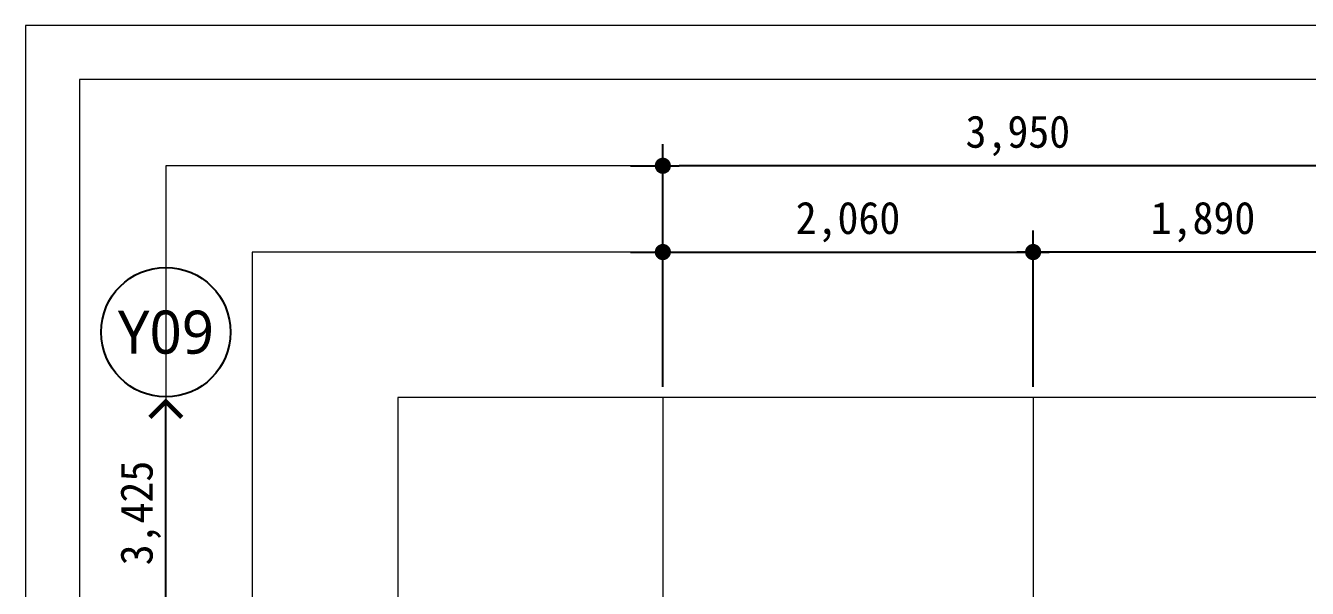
# Model space of a CAD drawing. Header units: millimetres. Extents: x -423835 to -174325, y -1379898 to -1311126.
# Drawn here: x -317957 to -310827, y -1351911 to -1348779 of the extents above; entities that cross this region are included whole.
import ezdxf
from ezdxf.enums import TextEntityAlignment as Align

# ---------------------------------------------------------------- set-up
doc = ezdxf.new("R2010")
doc.units = ezdxf.units.MM
doc.header["$LTSCALE"] = 100
doc.header["$MEASUREMENT"] = 0
doc.header["$PDSIZE"] = -10
doc.linetypes.add('CEN', pattern=[62, 60, -1, 0, -1])
doc.layers.get('0').update_dxf_attribs({"linetype": 'CONTINUOUS'})
doc.layers.get('Defpoints').update_dxf_attribs({"color": 153, "linetype": 'CONTINUOUS'})
for name, color, linetype, lineweight in [('A-AXIS-BUBL', 7, 'CONTINUOUS', 25), ('A-AXIS-LINE', 1, 'CEN', 15), ('A-XXXX-TXT2', 3, 'CONTINUOUS', 25)]:
    doc.layers.add(name, color=color, linetype=linetype, lineweight=lineweight)
doc.layers.add('A-DIMS', color=7, linetype='CONTINUOUS')
doc.layers.add('A-XXXX-NPLT', color=144, linetype='CONTINUOUS', lineweight=0, plot=False)
doc.styles.add('HY울릉도L', font='')
doc.styles.add('돋움체', font='')
doc.styles.add('맑은고딕', font='malgun.ttf')
doc.styles.get('HY울릉도L').set_extended_font_data('HYwulM')
doc.styles.get('돋움체').set_extended_font_data('DotumChe')
doc.dimstyles.new('CDIM', dxfattribs={"dimtxt": 3, "dimasz": 1.5, "dimexe": 2, "dimexo": 1, "dimgap": 1, "dimtad": 1, "dimdec": 0, "dimrnd": 0.5, "dimzin": 0, "dimdsep": 32, "dimlunit": 6, "dimtxsty": 'HY울릉도L', "dimblk1": '_CIDOT', "dimblk2": '_CIDOT', "dimsah": 1, "dimcen": 5.5, "dimclrd": 2, "dimclre": 2, "dimclrt": 7, "dimadec": 0, "dimazin": 0, "dimtfac": 1, "dimtdec": 0, "dimtix": 1, "dimtmove": 2, "dimatfit": 1, "dimldrblk": '_CIDOT', "dimfxl": 1, "dimtolj": 1, "dimtzin": 0, "dimlwd": -1, "dimarcsym": 0})

# ---------------------------------------------------------------- blocks, each defined once
blk = doc.blocks.new('_CIDOT')
at = {"color": 0, "linetype": 'ByBlock'}
blk.add_line((2, 0), (-1, 0), dxfattribs=at)
at = {"color": 0, "linetype": 'ByBlock', "const_width": 0.5}
blk.add_lwpolyline([(-0.25, 0, 1), (0.25, 0, 1)], format="xyb", close=True, dxfattribs=at)
blk = doc.blocks.new('*D606')
at = {"layer": 'A-DIMS', "lineweight": -2, "transparency": 16777216}
for p, q in [((-314412.3, -1350789.3), (-314412.3, -1349439.3)), ((-310462.3, -1350789.3), (-310462.3, -1349439.3))]:
    blk.add_line(p, q, dxfattribs=at)
at = {"layer": 'A-DIMS', "transparency": 16777216}
blk.add_line((-310552.3, -1349559.3), (-314322.3, -1349559.3), dxfattribs=at)
at = {"layer": 'Defpoints', "color": 0, "transparency": 16777216}
for p in [(-314412.3, -1349559.3), (-314412.3, -1350849.3), (-310462.3, -1350849.3)]:
    blk.add_point(p, dxfattribs=at)
at = {"layer": 'A-DIMS', "transparency": 16777216, "xscale": 90, "yscale": 90, "zscale": 90, "rotation": 180}
blk.add_blockref('_CIDOT', (-314412.3, -1349559.3), dxfattribs=at)
at = {"layer": 'A-DIMS', "transparency": 16777216, "xscale": 90, "yscale": 90, "zscale": 90}
blk.add_blockref('_CIDOT', (-310462.3, -1349559.3), dxfattribs=at)
at = {"layer": 'A-DIMS', "color": 3, "transparency": 16777216, "insert": (-312437.3, -1349392.2), "char_height": 180, "attachment_point": 5, "style": '돋움체'}
blk.add_mtext('\\A1;3,950', dxfattribs=at)
blk = doc.blocks.new('*D610')
at = {"layer": 'A-DIMS', "lineweight": -2, "transparency": 16777216}
for p, q in [((-314412.3, -1350789.3), (-314412.3, -1349919.3)), ((-312352.3, -1350789.3), (-312352.3, -1349919.3))]:
    blk.add_line(p, q, dxfattribs=at)
at = {"layer": 'A-DIMS', "transparency": 16777216}
blk.add_line((-314322.3, -1350039.3), (-312442.3, -1350039.3), dxfattribs=at)
at = {"layer": 'Defpoints', "color": 0, "transparency": 16777216}
for p in [(-312352.3, -1350039.3), (-314412.3, -1350849.3), (-312352.3, -1350849.3)]:
    blk.add_point(p, dxfattribs=at)
at = {"layer": 'A-DIMS', "transparency": 16777216, "xscale": 90, "yscale": 90, "zscale": 90, "rotation": 180}
blk.add_blockref('_CIDOT', (-314412.3, -1350039.3), dxfattribs=at)
at = {"layer": 'A-DIMS', "transparency": 16777216, "xscale": 90, "yscale": 90, "zscale": 90}
blk.add_blockref('_CIDOT', (-312352.3, -1350039.3), dxfattribs=at)
at = {"layer": 'A-DIMS', "color": 3, "transparency": 16777216, "insert": (-313382.3, -1349872.2), "char_height": 180, "attachment_point": 5, "style": '돋움체'}
blk.add_mtext('\\A1;2,060', dxfattribs=at)
blk = doc.blocks.new('*D611')
at = {"layer": 'A-DIMS', "lineweight": -2, "transparency": 16777216}
for p, q in [((-312352.3, -1350789.3), (-312352.3, -1349919.3)), ((-310462.3, -1350789.3), (-310462.3, -1349919.3))]:
    blk.add_line(p, q, dxfattribs=at)
at = {"layer": 'A-DIMS', "transparency": 16777216}
blk.add_line((-310552.3, -1350039.3), (-312262.3, -1350039.3), dxfattribs=at)
at = {"layer": 'Defpoints', "color": 0, "transparency": 16777216}
for p in [(-312352.3, -1350039.3), (-312352.3, -1350849.3), (-310462.3, -1350849.3)]:
    blk.add_point(p, dxfattribs=at)
at = {"layer": 'A-DIMS', "transparency": 16777216, "xscale": 90, "yscale": 90, "zscale": 90, "rotation": 180}
blk.add_blockref('_CIDOT', (-312352.3, -1350039.3), dxfattribs=at)
at = {"layer": 'A-DIMS', "transparency": 16777216, "xscale": 90, "yscale": 90, "zscale": 90}
blk.add_blockref('_CIDOT', (-310462.3, -1350039.3), dxfattribs=at)
at = {"layer": 'A-DIMS', "color": 3, "transparency": 16777216, "insert": (-311407.3, -1349872.2), "char_height": 180, "attachment_point": 5, "style": '돋움체'}
blk.add_mtext('\\A1;1,890', dxfattribs=at)

msp = doc.modelspace()

# ---------------------------------------------------------------- linework, layer by layer
at = {"const_width": 25}
msp.add_lwpolyline([(-317265.7, -1350959.4), (-317177.3, -1350871), (-317088.9, -1350959.4)], dxfattribs=at)
at = {"layer": 'A-AXIS-BUBL', "ltscale": 0.2}
msp.add_circle((-317177.3, -1350485), 360, dxfattribs=at)
at = {"layer": 'A-AXIS-LINE', "ltscale": 50}
for points in [[(-314412.3, -1350849.3), (-314412.3, -1358649.3)], [(-312352.3, -1350849.3), (-312352.3, -1356179.3)]]:
    msp.add_lwpolyline(points, dxfattribs=at)
at = {"layer": 'A-DIMS'}
msp.add_line((-317177.3, -1352099.3), (-317177.3, -1350871), dxfattribs=at)
at = {"layer": 'A-XXXX-NPLT'}
for points in [[(-306892.3, -1348779.3), (-317957.3, -1348779.3), (-317957.3, -1360719.3), (-306892.3, -1360719.3)], [(-307192.3, -1349079.3), (-317657.3, -1349079.3), (-317657.3, -1360419.3), (-307192.3, -1360419.3)], [(-307672.3, -1349559.3), (-317177.3, -1349559.3), (-317177.3, -1359939.3), (-307672.3, -1359939.3)], [(-308152.3, -1350039.3), (-316697.3, -1350039.3), (-316697.3, -1359459.3), (-308152.3, -1359459.3)], [(-308962.3, -1350849.3), (-315887.3, -1350849.3), (-315887.3, -1358649.3), (-308962.3, -1358649.3)]]:
    msp.add_lwpolyline(points, close=True, dxfattribs=at)

# ---------------------------------------------------------------- texts
at = {"layer": 'A-DIMS', "color": 3, "insert": (-317317.4, -1351491.6), "char_height": 180, "attachment_point": 5, "rotation": 90, "style": '돋움체'}
msp.add_mtext('\\A1;3,425', dxfattribs=at)
at = {"layer": 'A-XXXX-TXT2', "ltscale": 0.2, "style": '맑은고딕'}
msp.add_text('Y09', height=240, dxfattribs=at).set_placement((-317177.3, -1350485), align=Align.MIDDLE_CENTER)

# ---------------------------------------------------------------- dimensions: what is measured, and where the dimension line sits
at = {"layer": 'A-DIMS'}
for base, p1, p2, picture, middle in [((-314412.3, -1349559.3), (-310462.3, -1350849.3), (-314412.3, -1350849.3), '*D606', (-312437.3, -1349392.2)), ((-312352.3, -1350039.3), (-314412.3, -1350849.3), (-312352.3, -1350849.3), '*D610', (-313382.3, -1349872.2))]:
    dim = msp.add_linear_dim(base=base, p1=p1, p2=p2, dimstyle='CDIM', override={"dimscale": 60, "dimtxsty": '돋움체', "dimclrd": 256, "dimclre": 256, "dimclrt": 3}, dxfattribs=at)
    dim.commit()
    dim.dimension.update_dxf_attribs({"geometry": picture, "text_midpoint": middle})
dim = msp.add_linear_dim(base=(-312352.3, -1350039.3), p1=(-310462.3, -1350849.3), p2=(-312352.3, -1350849.3), angle=180, dimstyle='CDIM', override={"dimscale": 60, "dimtxsty": '돋움체', "dimclrd": 256, "dimclre": 256, "dimclrt": 3}, dxfattribs=at)
dim.commit()
dim.dimension.update_dxf_attribs({"geometry": '*D611', "text_midpoint": (-311407.3, -1349872.2)})

doc.saveas('drawing.dxf')
